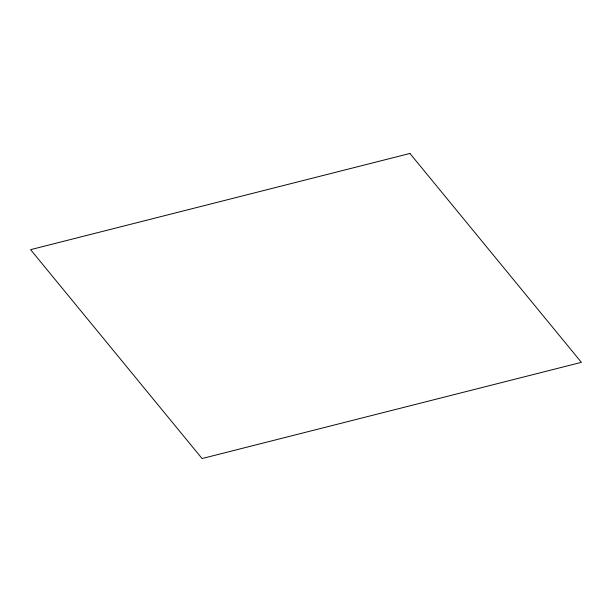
<?xml version="1.0" encoding="UTF-8"?>
<svg xmlns="http://www.w3.org/2000/svg" width="612" height="612" viewBox="0 0 612 612"><rect width="100%" height="100%" fill="white"/><g stroke="black" fill="none" stroke-linecap="round" stroke-linejoin="round"><path stroke-width="0.92" d="M409.933 153.459L30.6 249.658L202.067 458.541L581.4 362.342L409.933 153.459"/></g></svg>
